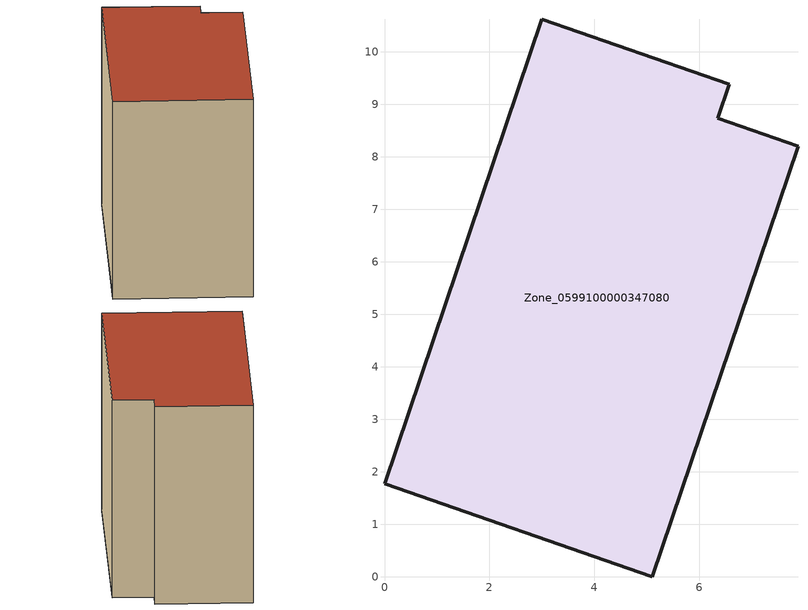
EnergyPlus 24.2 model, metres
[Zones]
Zone_0599100000347080
 floor ground (C_G): 0,1.77 3,10.62 6.57,9.38 6.35,8.74 7.88,8.2 5.1,0 z0
 wall outside (C_F): 3,10.62 0,1.77 5.1,0 7.88,8.2 6.35,8.74 6.57,9.38 3,10.62 z0:8.21
 roof outside (C_R): 0,1.77 5.1,0 7.88,8.2 6.35,8.74 6.57,9.38 3,10.62 z8.21
[BUILDING]
Pand.0599100000347080: North Axis=0; Terrain=City; Loads Convergence Tolerance Value=0.04; Temperature Convergence Tolerance Value=0.4; Solar Distribution=FullExterior; Maximum Number of Warmup Days=25; Minimum Number of Warmup Days=1
[Site:Location]
Rotterdam.The.Hague.AP_ZH_NLD Design_Conditions: Latitude=51.96; Longitude=4.45; Time Zone=1; Elevation=-4.5
[SITE:GROUNDTEMPERATURE:BUILDINGSURFACE]
18, 18, 18, 18, 18, 18, 18, 18, 18, 18, 18, 18
[MATERIAL] Thermal Absorptance=0.9; Solar Absorptance=0.7; Visible Absorptance=0.7
Name | Roughness | Thickness | Conductivity | Density | Specific Heat
G.TI.1992-2005 | MediumSmooth | 0.15 | 0.06 | 540 | 1210
F.TI.1992-2005 | Rough | 0.3 | 0.12 | 1920 | 840
R.TI.1992-2005 | MediumRough | 0.2 | 0.08 | 1500 | 1000
[CONSTRUCTION]
C_G: G.TI.1992-2005
C_F: F.TI.1992-2005
C_R: R.TI.1992-2005
[ZONE]
Zone_0599100000347080: Type=1; Multiplier=1; Ceiling Height=Autocalculate; Volume=Autocalculate; Floor Area=autocalculate; Part of Total Floor Area=Yes
[ZONEINFILTRATION:DESIGNFLOWRATE]
Infil_Zone_0599100000347080: Zone or ZoneList or Space or SpaceList=Zone_0599100000347080; Schedule=AlwaysOn; Design Flow Rate Calculation Method=Flow/Area; Flow Rate per Floor Area=0.0015; Constant Term Coefficient=1; Temperature Term Coefficient=0; Velocity Term Coefficient=0; Velocity Squared Term Coefficient=0
[HVACTEMPLATE:ZONE:IDEALLOADSAIRSYSTEM]
Zone_0599100000347080: Maximum Heating Supply Air Temperature=50; Minimum Cooling Supply Air Temperature=13; Maximum Heating Supply Air Humidity Ratio=0.0156; Minimum Cooling Supply Air Humidity Ratio=0.0077; Heating Limit=NoLimit; Cooling Limit=NoLimit; Dehumidification Control Type=ConstantSensibleHeatRatio; Cooling Sensible Heat Ratio=0.7; Dehumidification Setpoint=60; Humidification Control Type=None; Humidification Setpoint=30; Outdoor Air Method=None; Outdoor Air Flow Rate per Person=0.00944; Outdoor Air Flow Rate per Zone Floor Area=0; Outdoor Air Flow Rate per Zone=0; Demand Controlled Ventilation Type=None; Outdoor Air Economizer Type=NoEconomizer; Heat Recovery Type=None; Sensible Heat Recovery Effectiveness=0.7; Latent Heat Recovery Effectiveness=0.65
[ZONECONTROL:THERMOSTAT]
ThermostatControl_Zone_0599100000347080: Zone or ZoneList=Zone_0599100000347080; Control Type Schedule=DualSetpointControlType; Control 1=Thermostat_Zone_0599100000347080; Temperature Difference Between Cutout And Setpoint=0
[THERMOSTATSETPOINT:DUALSETPOINT]
Thermostat_Zone_0599100000347080: Heating Setpoint Temperature Schedule=HeatingSetpoint_Zone_0599100000347080; Cooling Setpoint Temperature Schedule=CoolingSetpoint_Zone_0599100000347080
[SCHEDULE:COMPACT]
HeatingSetpoint_Zone_0599100000347080: Through: 12/31, For: AllDays, Until: 24:00, 21
CoolingSetpoint_Zone_0599100000347080: Through: 12/31, For: AllDays, Until: 24:00, 24
DualSetpointControlType: Through: 12/31, For: AllDays, Until: 24:00, 4
AlwaysOn: Through: 12/31, For: AllDays, Until: 24:00, 1
